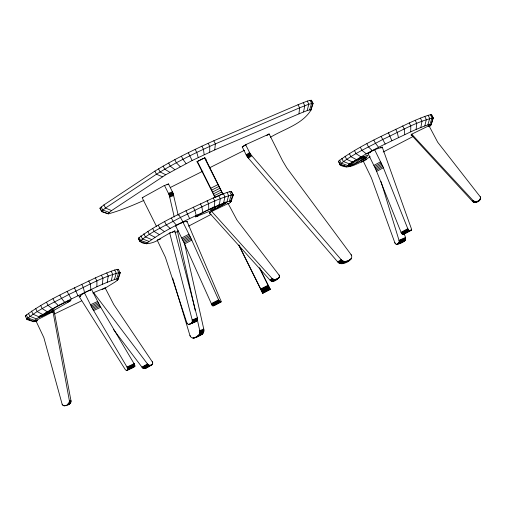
<?xml version="1.0" encoding="UTF-8"?>
<svg xmlns="http://www.w3.org/2000/svg" width="506" height="506" viewBox="0 0 506 506"><rect width="100%" height="100%" fill="white"/><g stroke="black" fill="none" stroke-linecap="round" stroke-linejoin="round"><path stroke-width="0.76" d="M43.605 315.586L53.048 310.861L68.07 302.272C78.55 295.833 56.729 306.37 55.983 307.18L39.139 317.237L43.605 315.586L43.605 314.144M36.989 321.038L34.769 321.626L33.56 321.683L33.39 321.221C52.611 306.718 75.356 297.307 96.912 286.731L96.912 280.982L95.356 277.876C71.586 289.54 46.501 299.919 25.3 315.915L25.49 316.427M65.268 405.591C67.861 405.667 71.46 403.573 70.941 400.569L54.25 311.702L52.7 311.867L35.799 320.576L43.845 337.578L62.124 404.186C63.756 407.994 70.163 404.18 69.385 400.733L53.01 311.835M370.202 156.708L363.219 161.041L371.423 177.979L394.813 242.671C395.705 246.416 400.676 243.139 399.025 240.363L380.993 181.464M396.887 244.468C403.522 242.608 407.912 240.552 404.066 233.854M348.855 164.969L348.381 166.525L352.714 164.943L352.764 161.332M346.597 167.056L346.553 166.531C366.059 152.015 388.912 142.433 410.714 131.826L410.79 126.045L409.234 122.939C385.192 134.634 359.981 145.203 338.47 161.212L340.076 164.905C348.248 170.231 356.515 163.413 364.225 160.826M172.635 278.053L189.946 335.522C192.103 341.48 201.464 335.636 199.75 330.582L197.163 319.071M193.374 338.135C197.46 336.61 205.101 335.054 203.779 329.102L184.298 242.361M270.489 137.234C284.151 128.935 301.785 124.577 310.798 110.397L312.999 103.287L311.443 100.182L307.275 101.08L298.047 104.723L213.823 140.769C193.64 149.757 173.691 159.472 154.893 171.117L103.939 204.905L99.929 208.162L101.896 211.717L108.385 213.867C120.58 210.515 132.376 205.544 143.932 200.395M310.798 110.397L312.999 103.287L308.831 104.192L299.603 107.835L215.379 143.875C195.196 152.863 175.247 162.578 156.449 174.228L105.495 208.017L101.485 211.268L108.385 213.867M212.02 210.338C212.798 210.351 233.038 199.933 224 203.26L206.132 210.825L195.499 216.84L212.02 210.338L212.254 207.365M228.782 203.76L231.122 201.514L233.304 195L232.88 194.601C214.354 199.484 197.485 209.427 180.212 217.529C166.683 225.164 151.629 231.147 139.852 241.381L146.392 243.569C166.835 228.042 191.262 218.086 214.361 206.992L214.816 201.046L213.26 197.935C187.789 210.173 160.845 221.147 138.296 238.275C140.972 246.517 151.851 243.645 157.486 240.47M42.434 316.098L42.58 314.599M96.912 286.731L102.389 284.315L102.958 278.319L101.402 275.213L95.356 277.876M127.588 369.88L127.36 367.735L134.469 364.39L100.061 306.111L91.529 289.394L84.413 292.746L79.227 296.617L125.305 369.608L126.69 370.525L134.792 366.42L134.469 364.39M351.562 165.449L351.879 162.432M410.714 131.826L416.115 129.454L416.748 123.426L415.192 120.32L409.234 122.939M108.018 213.469L111.573 210.585L165.753 174.76L192.122 160.51L214.74 149.909L215.379 143.875L213.823 140.769M214.74 149.909L298.964 113.863L299.603 107.835L298.047 104.723M193.425 322.29C195.695 322.651 198.257 320.19 197.384 317.844L174.893 230.964L169.712 233.095L157.252 240.293L165.392 257.257L186.822 322.79C187.973 326.585 193.564 323.018 192.204 319.982L169.712 233.095L170.395 232.798M36.932 320.526L35.705 320.696L36.249 320.342M411.296 134.868L472.522 201.42C474.742 203.76 480.061 201.869 480.15 198.681M411.112 135.013L411.726 134.16L473.059 200.54C475.305 202.963 481.162 200.838 480.599 197.41M198.017 216.119L198.257 214.576M210.964 210.787L211.325 208.472M214.361 206.992L219.326 204.886L220.293 198.719L218.737 195.613L213.26 197.935M41.41 316.528L41.675 314.979M102.389 284.315L107.209 282.297L108.271 276.086L106.715 272.981L101.402 275.213M350.557 165.867L351.177 162.407M416.115 129.454L420.853 127.48L421.972 121.257L420.416 118.145L415.192 120.32M220.983 301.955L213.589 305.845C214.24 305.694 211.641 306.092 211.679 304.34L218.94 300.57C219.617 303.1 222.166 301.968 220.458 299.824L187.068 221.483C184.039 220.894 176.499 225.322 175.911 225.916M298.964 113.863L303.549 111.965L304.783 105.691L303.227 102.585M104.786 288.167L105.147 287.914L113.812 304.631L152.47 362.075M197.119 216.473L197.429 215.069M219.326 204.886L223.538 203.216L224.942 196.872L223.386 193.766L218.737 195.613M40.55 316.864L40.878 315.453M107.209 282.297L111.257 280.716L112.737 274.347L111.181 271.241L106.715 272.981M349.716 166.196L350.392 163.356M420.853 127.48L424.8 125.962L426.324 119.574L424.768 116.469L420.416 118.145M303.549 111.965L307.142 110.637L308.831 104.192L307.275 101.08M196.404 216.732L196.79 215.297M223.538 203.216L226.897 202.014L228.649 195.556L227.093 192.444L223.386 193.766M39.873 317.098L40.271 315.662M111.257 280.716L114.426 279.622L116.235 273.139L114.679 270.033L111.181 271.241M349.058 166.411L349.88 163.527M424.8 125.962L427.855 124.925L429.695 118.436L428.139 115.33L424.768 116.469M209.958 212.678L209.484 212.963L270.046 280.179C272.064 282.418 276.32 280.944 277.383 278.458M276.586 279.698L279.179 277.522L279.401 275.681M226.897 202.014L229.319 201.325L231.312 194.791L229.756 191.685L227.093 192.444M307.142 110.637L309.602 109.916L311.607 103.376L310.051 100.27M39.398 317.224L39.847 315.769M114.426 279.622L116.639 279.04L118.676 272.494L117.12 269.388L114.679 270.033M411.201 230.274L403.105 234.455L401.403 233.057L408.133 229.433C408.968 232.121 412.788 230.262 411.093 227.921L382.251 147.151L374.63 149.694L367.9 153.312L376.148 170.174L401.22 232.709L407.944 229.091L382.878 166.55L374.63 149.694L374.231 149.896M348.615 166.525L349.526 163.615M427.855 124.925L429.955 124.406L432.01 117.86L430.454 114.748L428.139 115.33M147.221 367.002C146.323 369.026 143.002 369.114 141.939 367.135L113.565 329.596M92.87 293.018L93.591 292.62L147.499 363.953C148.625 366.502 153.881 365.383 152.629 362.435M429.088 126.734L430.094 125.975L430.549 124.558M104.046 288.825L115.26 281.893L117.152 280.419L117.847 278.287M195.582 216.916L196.062 215.461M229.319 201.325L230.736 201.154L232.88 194.601L231.324 191.496L229.756 191.685M230.464 202.387L231.64 198.82M117.152 280.419L118.024 279.438L120.011 272.43C101.927 276.877 85.514 286.794 68.664 294.555C54.597 302.348 39.259 308.679 26.856 319.02L27.046 319.533L33.56 321.683L36.027 320.595M348.381 166.525L349.102 164.342M430.094 125.975L431.087 124.931L433.206 117.86L431.65 114.754L430.454 114.748M431.087 124.931L433.206 117.86C415.394 122.047 399.247 131.952 382.656 139.511C368.292 147.391 352.777 153.919 340.026 164.323L340.076 164.905L341.272 164.905M118.024 279.438L120.2 272.943L120.011 272.43M220.85 302.082L221.008 301.639M243.19 146.557L242.254 146.961L246.523 155.538L248.332 158.112L337.692 261.887C341.044 266.909 355.022 260.008 351.088 254.644L286.813 167.954L282.569 160.775L269.16 134.008L246.283 144.4L242.203 146.961M244.98 145.127L242.393 146.816M91.611 289.394L89.758 290.729M348.368 166.411L349.924 163.982L352.808 162.148L362.125 157.379L367.723 155.222L366.395 157.543L365.123 158.511L352.714 164.943M428.538 126.367L429.183 125.614L411.726 134.16M472.522 201.42L473.059 200.54M472.832 201.717L473.369 200.838M473.18 201.976L473.717 201.091M473.559 202.185L474.09 201.299M473.958 202.343L474.495 201.458M474.375 202.444L474.913 201.565M475.229 202.495L475.767 201.609M475.653 202.438L476.19 201.552M476.07 202.324L476.601 201.445M478.935 200.945L479.473 200.06M480.162 199.067L480.7 198.188M479.271 200.743L479.808 199.857M480.112 199.459L480.649 198.573M479.568 200.484L480.529 198.947M228.143 203.595L237.004 220.129L279.242 275.315M398.494 243.512L399.126 242.614L405.319 239.876L404.686 240.78L396.4 244.455M347.983 260.799L347.261 261.596M232.583 195.961L233.304 195L231.324 191.496M410.916 230.483L411.365 229.882L408.007 231.697M134.792 366.42L128.309 369.405M167.005 184.804L168.511 183.956L173.096 193.279L178.264 215.499M186.967 221.495L186.29 221.894M363.416 160.908L366.761 159.479M54.016 311.835L53.737 311.987M270.046 280.179L272.133 278.547L274.771 279.679L278.667 278.066M270.356 280.482L272.437 278.85M270.697 280.741L272.778 279.11M271.064 280.956L273.145 279.325M271.456 281.121L273.537 279.489M271.861 281.241L273.942 279.609M272.69 281.311L274.771 279.679M273.101 281.266L275.182 279.635M273.499 281.172L275.587 279.54M277.269 278.825L279.356 277.193M277.098 279.154L279.179 277.522M276.263 279.888L278.951 277.819M171.49 218.118L173.046 221.223L176.486 225.29L175.677 225.91L184.001 242.735L211.495 303.986L218.756 300.222L190.711 237.782L182.938 222.147L182.426 222.4M175.588 225.967L176.486 225.29M168.492 183.956L163.874 185.772L142.173 197.745L156.48 226.391M157.537 240.116L157.252 240.293L157.606 240.179M245.979 144.545L245.334 144.893M266.839 135.532L268.49 134.451M246.15 154.842L249.597 152.578L245.65 144.703M246.523 155.538L249.964 153.274L249.597 152.578M246.928 156.215L250.369 153.951L249.964 153.274M247.364 156.866L250.805 154.602L341.133 259.622C343.574 262.778 348.014 261.324 350.702 259.331M247.832 157.505L251.273 155.241M248.332 158.112L251.773 155.848M337.692 261.887L341.133 259.622M338.153 262.367L341.601 260.103M338.666 262.791L342.107 260.527M339.216 263.145L342.663 260.881M339.798 263.424L343.239 261.159M340.399 263.632L343.84 261.368M341.012 263.759L344.453 261.494M341.62 263.797L345.067 261.532M342.802 263.639L346.249 261.368M349.134 260.046L351.43 258.534M346.793 261.868L351.101 258.971M181.521 222.868L182.982 221.938L178.656 214.417M181.401 222.937L182.982 221.938M205.392 159.637L206.157 159.181L205.657 159.339L204.626 157.961L205.025 157.663L196.891 161.743L198.2 163.096M211.166 211.729L228.225 203.501L227.808 203.829M368.412 153.027L367.9 153.312L370.651 152.414M268.705 134.33L269.16 134.008L268.831 134.141M169.712 233.095L169.213 233.374M172.293 232.463L173.811 231.603M174.893 230.964L173.988 231.508M102.123 289.66L103.407 288.92M141.939 367.135L147.499 363.953M142.205 367.464L147.765 364.282M142.496 367.754L148.056 364.573M142.8 368.014L148.359 364.832M143.116 368.229L148.675 365.047M143.432 368.4L148.992 365.212M144.071 368.596L149.631 365.408M144.374 368.615L149.934 365.433M144.665 368.589L150.225 365.402M152.692 364.105L144.937 368.507L143.755 368.52L149.314 365.338L150.491 365.326M146.993 367.52L152.553 364.339M146.595 367.837L152.369 364.522M186.493 221.786L187.068 221.483M413.219 136.437L383.156 152.021M203.418 158.41L198.036 161.104M211.046 214.411L188.555 226.144M373.94 165.367L380.664 161.749M374.522 166.563L381.252 162.945M375.091 167.764L381.815 164.14M375.629 168.966L382.359 165.348M376.148 170.174L382.878 166.55M376.641 171.376L383.371 167.752M401.834 233.683L408.563 230.066M402.068 233.949L408.797 230.331M402.302 234.164L409.031 230.546M402.529 234.329L409.259 230.711M402.744 234.436L409.474 230.812M402.94 234.474L409.835 230.837M404.572 233.721L411.302 230.103M243.803 146.247L243.405 146.455M104.521 288.312L104.053 288.553M164.172 185.62L164.728 185.354M181.711 237.965L188.972 234.202M182.305 239.161L189.567 235.398M182.881 240.356L190.142 236.587M183.45 241.545L190.711 237.782M184.001 242.735L191.262 238.965M184.538 243.911L191.799 240.148M212.065 304.991L219.326 301.228M212.261 305.276L219.522 301.513M212.444 305.516L219.705 301.753M212.615 305.706L219.876 301.943M212.767 305.845L220.028 302.082M212.893 305.928L220.255 302.177M213.747 305.586L221.008 301.823M52.7 311.867L52.08 312.177M364.295 160.585L361.524 162.009L363.865 160.807M81.428 300.95L54.503 313.929M210.768 212.438L209.452 213.02L211.635 211.363L272.133 278.547M85.027 292.449L84.413 292.746L92.307 308.318L127.189 367.381L134.299 364.029M170.503 187.403L202.893 171.148M209.933 167.619L244.436 150.307M210.483 188.365L217.953 184.614M215.075 197.561L211.413 190.224L218.883 186.48M212.337 192.078L219.806 188.327L204.544 157.853M213.26 193.918L220.73 190.174M214.171 195.752L221.641 192.002M215.752 197.22L222.545 193.817L219.806 188.327M259.306 267.68L268.332 285.814L260.862 289.558L238.883 245.404M261.14 290.109L268.61 286.364L270.236 289.413L262.766 293.157L262.45 292.67L260.59 289.021L268.06 285.27L268.61 286.364L268.332 285.814M261.412 290.653L268.882 286.902M261.672 291.165L269.141 287.421M261.912 291.639L269.382 287.895M262.127 292.057L269.597 288.306M262.31 292.405L269.78 288.654M262.45 292.67L269.919 288.92M262.544 292.847L270.065 289.179M270.147 289.173L262.766 293.157L270.147 289.173L260.014 268.705M411.599 134.843L411.188 135.045L411.795 134.754M158.416 239.812L157.828 240.084M174.842 232.785L178.7 230.945M91.529 289.394L91.181 289.552M90.454 304.802L97.563 301.45M91.061 305.991L98.17 302.639M91.675 307.161L98.79 303.815M92.307 308.318L99.416 304.973M92.952 309.463L100.061 306.111M93.604 310.583L100.713 307.237M127.62 368.45L134.729 365.104M127.702 368.792L134.811 365.44M127.752 369.102L134.862 365.749M127.765 369.367L134.874 366.021M127.74 369.595L134.855 366.243M126.367 370.5L133.476 367.147M126.538 370.537L133.932 367.109M36.065 321.019L34.769 321.626L37.507 320.342M174.007 231.324L174.412 231.147M142.958 197.46L142.629 197.606M375.016 149.523L374.63 149.694M33.56 321.683L35.92 320.633M399.025 240.363L405.217 237.63M399.133 240.774L405.325 238.035M399.209 241.172L405.401 238.44M399.24 241.564L405.432 238.832M399.24 241.944L405.432 239.205M399.202 242.292L405.395 239.553M399.013 242.899L405.205 240.167M398.197 243.437L405.066 240.413M398.696 243.354L404.889 240.622M396.653 244.493L403.295 241.64M79.48 296.592L79.069 296.769L80.669 296.016L79.278 296.668M159.017 239.566L160.819 238.826M192.204 319.982L197.384 317.844M192.293 320.393L197.473 318.261M192.337 320.81L197.517 318.679M192.337 321.215L197.517 319.084M192.293 321.607L197.473 319.476M192.21 321.98L197.384 319.849M191.913 322.638L197.093 320.5M191.711 322.91L196.891 320.779M190.838 323.353L196.657 321.006M188.555 324.504L193.09 322.638M188.864 324.523L194.601 322.227M93.591 292.62L105.115 287.914M198.27 163.198L202.564 171.768M164.488 185.455L168.428 193.324L172.457 191.837M168.428 193.324L168.77 194.038L172.793 192.552M168.77 194.038L169.067 194.766L173.096 193.279M174.235 216.979L169.333 195.506L173.362 194.026M169.561 196.265L173.59 194.778M169.75 197.024L173.779 195.544M199.75 330.582L203.779 329.102M199.857 331.24L203.886 329.76M199.895 331.904L203.918 330.418M199.851 332.556L203.88 331.069M199.737 333.188L203.76 331.702M199.547 333.789L203.576 332.309M199.288 334.352L203.311 332.872M198.959 334.864L202.988 333.384M198.137 335.712L202.166 334.226M192.837 338.128L197.403 336.648M193.899 338.033L198.409 336.345M69.385 400.733L70.941 400.569M69.442 401.163L70.992 400.992M69.436 401.593L70.992 401.422M69.379 402.017L70.935 401.853M69.271 402.434L70.821 402.264M69.113 402.827L70.663 402.662M68.645 403.541L70.201 403.377M68.348 403.851L69.904 403.68M68.019 404.111L69.569 403.946M63.718 405.761L66.779 405.414M64.104 405.818L66.419 405.559M309.602 109.916L310.836 109.834M117.12 269.388L118.455 269.318L120.2 272.943M116.639 279.04L117.854 278.977M429.955 124.406L431.042 124.406M126.171 370.411L126.823 370.455M402.846 241.754L402.327 241.615M225.062 202.052L226.517 202.539M341.986 165.146L345.547 166.341M26.856 319.02L33.39 321.221M28.38 319.463L30.512 320.184M363.498 156.563L366.395 157.543M346.553 166.531L340.026 164.323L338.47 161.212M147.05 242.69L140.573 240.42L139.017 237.308M34.263 320.241L27.817 317.939L26.261 314.833M363.327 156.733L366.186 157.764M347.546 165.487L341.12 163.172L339.564 160.067M109.1 212.356L102.705 210.015L101.149 206.91M148.732 241.318L142.433 238.902L140.877 235.796M69.069 300.248L70.46 300.798M36.154 318.767L29.905 316.32L28.349 313.214M362.302 156.715L365.756 158.087M349.557 163.963L343.34 161.49L341.784 158.384M162.521 176.796L156.449 174.228L154.893 171.117M111.573 210.585L105.495 208.017L103.939 204.905M224.107 202.83L225.448 203.412M151.402 239.49L145.38 236.884L143.824 233.772M68.525 300.615L69.847 301.203M39.019 316.845L33.061 314.194L31.505 311.089M361.834 157.024L365.123 158.511M352.537 161.99L346.623 159.314L345.067 156.202M165.753 174.76L160.086 171.926L158.53 168.821M223.424 203.26L224.683 203.893M154.988 237.238L149.333 234.398L147.777 231.293M67.652 300.981L69.044 301.702M42.789 314.517L37.216 311.626L35.66 308.521M361.537 157.556L364.295 159.017M356.407 159.611L350.892 156.689L349.336 153.584M222.438 203.671L223.741 204.449M159.409 234.626L154.21 231.514L152.654 228.408M169.864 172.337L164.728 169.194L163.172 166.082M66.792 301.481L68.07 302.272M52.257 309.046L54.167 310.229M47.368 311.835L42.27 308.673L40.714 305.561M361.082 156.898L356.047 153.697L354.491 150.586M360.784 157.999L363.302 159.599M221.476 204.215L222.646 205.069M164.551 231.71L159.883 228.307L158.327 225.202M52.643 308.875L48.089 305.403L46.533 302.297M51.34 309.558L53.048 310.861M174.722 169.605L170.212 166.113L168.656 163.002M366.433 153.906L361.948 150.396L360.392 147.284M359.355 158.043L362.157 160.238M220.255 204.671L221.419 205.733M170.294 228.579L166.215 224.847L164.659 221.742M230.736 201.154L231.122 201.514M146.392 243.569L146.778 243.924M138.296 238.275L140.276 241.773M58.487 305.7L54.534 301.905L52.978 298.793M50.107 309.912L51.795 311.538M372.334 150.712L368.457 146.873L366.901 143.767M358.684 158.72L360.898 160.914M180.174 166.664L176.366 162.787L174.81 159.681M99.929 208.162L101.896 211.717M218.624 204.696L220.097 206.435M64.755 302.392L61.454 298.255L59.898 295.15M49.518 311.063L50.461 312.246M480.441 197.049L437.747 142.3L428.955 125.684M378.646 147.391L375.42 143.217L373.864 140.105M357.71 159.232L359.551 161.623M197.074 161.597L211.413 190.224M186.037 163.596L182.982 159.327L181.426 156.221M250.369 153.951L250.805 154.602M217.922 205.891L218.712 207.15M71.295 299.04L67.108 291.45M48.317 311.677L49.069 312.961M62.124 404.186L62.712 405.192M385.205 144.039L381.1 136.405M356.698 159.751L358.153 162.337M186.822 322.79L187.391 323.802M394.813 242.671L395.376 243.69M351.088 254.644L351.657 255.726M218.756 300.222L218.94 300.57M432.016 115.956L433.256 118.442M402.675 125.931L404.231 129.036L404.768 134.539M395.686 129.226L397.242 132.338L398.431 137.531M388.431 132.749L391.853 140.719M311.405 100.82L312.961 103.926M208.168 143.261L209.724 146.367L209.731 152.11M201.888 146.145L203.444 149.257L204.165 154.672M205.74 159.447L222.937 194.013M195.19 149.34L196.745 152.451L198.232 157.499M188.295 152.736L192.122 160.51M207.087 200.686L208.643 203.791L208.763 209.484M200.37 203.785L201.926 206.891L202.672 212.299M193.273 207.163L194.829 210.268L196.239 215.36M185.974 210.736L189.623 218.598M88.74 280.912L90.296 284.018L90.909 289.483M81.706 284.239L83.262 287.345L84.534 292.5M74.439 287.781L77.943 295.713M25.3 315.915L27.046 319.533M202.912 172.464L203.595 173.836M203.931 174.507L215.467 197.764M238.902 244.974L262.677 292.923M189.946 335.522L190.471 336.623M152.268 361.739L152.742 362.796M216.701 206.505L217.295 207.865M279.034 274.986L279.489 276.061M480.232 196.72L480.681 197.795M47.096 312.291L47.653 313.669M355.674 160.263L356.736 163.046M118.455 269.318L118.644 269.831M169.067 194.766L169.333 195.506M215.284 206.372L215.885 208.554M45.882 312.879L46.242 314.352M354.655 160.756L355.332 163.729M177.34 230.799L195.265 310.627M214.196 206.891L214.512 209.206M44.711 313.435L44.882 314.998M353.675 161.218L353.985 164.361M431.65 114.754L431.7 115.336M213.159 206.96L213.216 209.807M475.336 201.616L474.799 202.501L476.462 202.16L477 201.28L475.336 201.616M192.078 322.322L191.211 323.328L196.391 321.19L197.258 320.19L192.078 322.322M68.905 403.2L67.652 404.332L69.208 404.167L70.454 403.035L68.905 403.2M274.36 279.673L272.272 281.304L273.885 281.02L275.966 279.388L274.36 279.673M382.226 147.183L380.854 147.929L382.169 147.221M198.573 335.32L197.65 336.028L202.602 333.833L198.573 335.32M345.668 261.494L342.22 263.759L346.8 261.166L345.668 261.494M407.785 228.731L401.062 232.355L401.612 233.386L408.342 229.768L407.785 228.731M218.592 299.875L211.331 303.638L211.869 304.675L219.13 300.912L218.592 299.875M134.115 363.694L127 367.04L127.499 368.096L134.615 364.75L134.115 363.694"/></g></svg>
